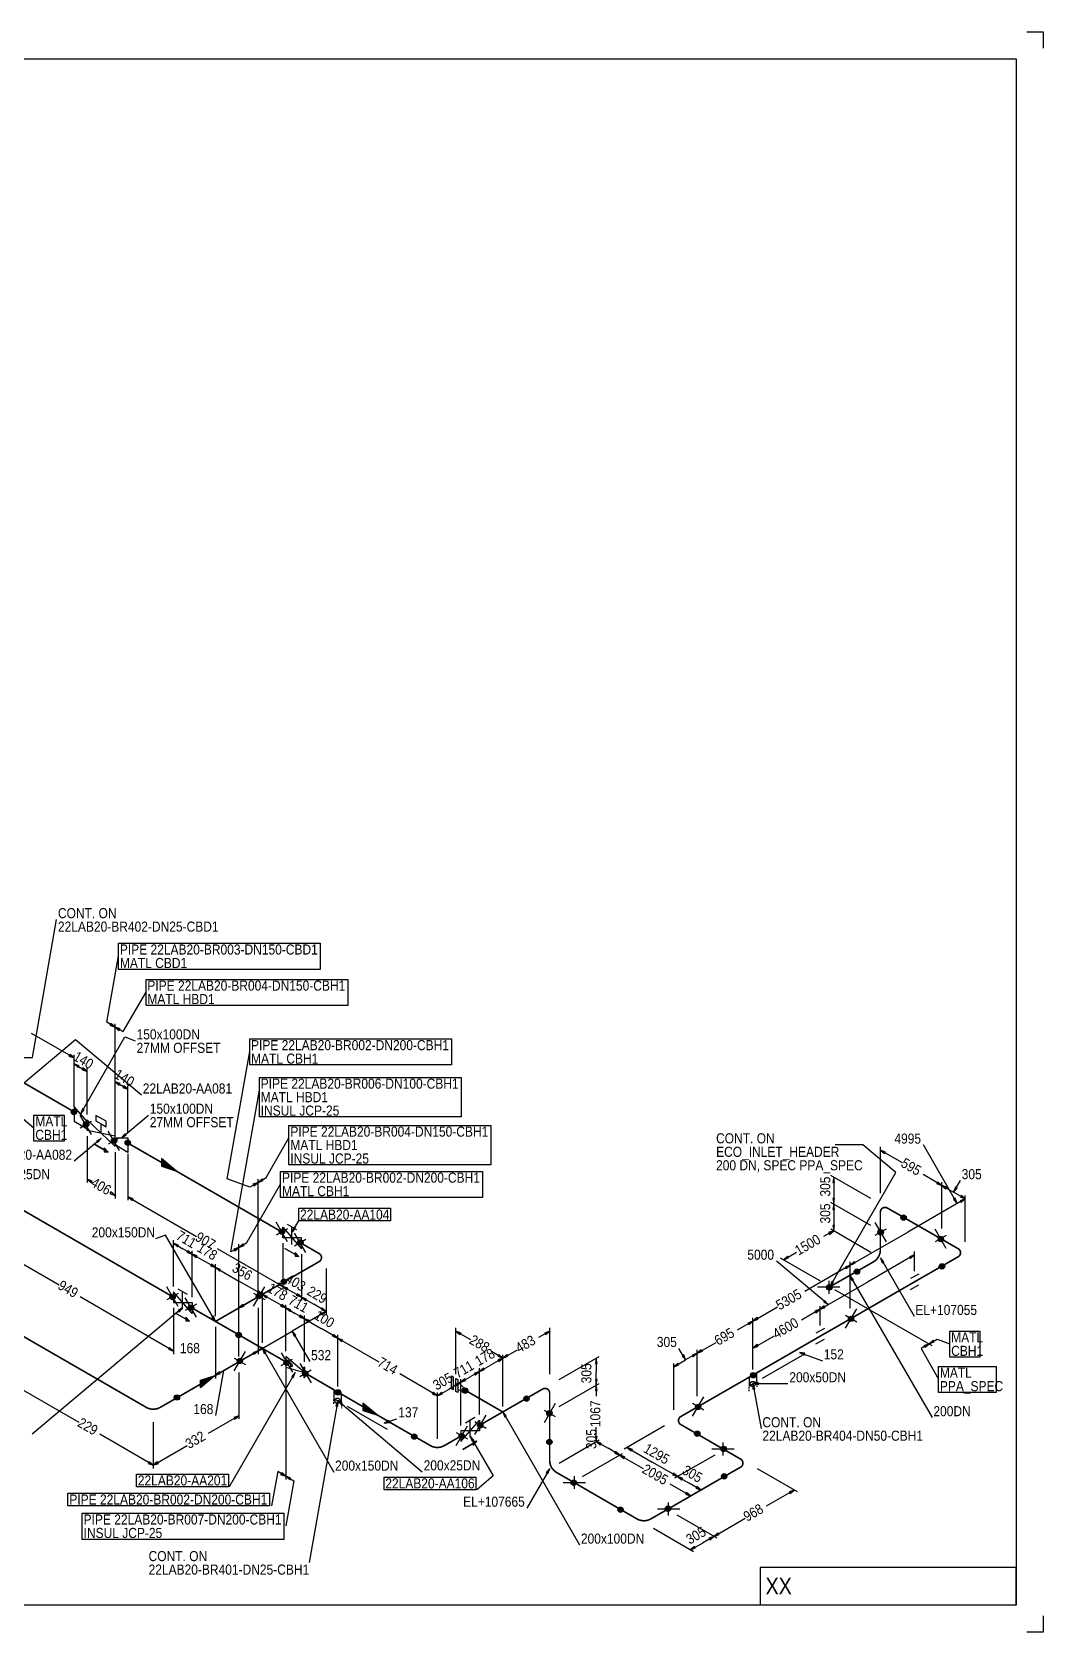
# Model space of a CAD drawing. Extents: x 0 to 841, y 0 to 594.
# Drawn here: x 466 to 841, y 0 to 594 of the extents above; entities that cross this region are included whole.
import ezdxf

# ---------------------------------------------------------------- set-up
doc = ezdxf.new("R2010")
doc.units = 0
doc.linetypes.add('GT100', pattern=[1, 0.666667, -0.333333])
for name, color, linetype in [('TEE_100', 7, 'Continuous'), ('TEE_150', 7, 'Continuous'), ('TEE_200', 7, 'Continuous')]:
    doc.layers.add(name, color=color, linetype=linetype)
doc.styles.add('ARIAL', font='arial.ttf')

msp = doc.modelspace()

# ---------------------------------------------------------------- linework, layer by layer
at = {"color": 2}
for centre, radius in [((481.11, 193.04), 0.85), ((481.11, 193.04), 0.7), ((481.11, 193.04), 0.55), ((481.11, 193.04), 0.4), ((481.11, 193.04), 0.25), ((485.66, 188.44), 0.85), ((485.66, 188.44), 0.7), ((485.66, 188.44), 0.55), ((485.66, 188.44), 0.4), ((485.66, 188.44), 0.25), ((496.06, 182.44), 0.85), ((496.06, 182.44), 0.7), ((496.06, 182.44), 0.55), ((496.06, 182.44), 0.4), ((496.06, 182.44), 0.25), ((501.11, 181.66), 0.85), ((501.11, 181.66), 0.7), ((501.11, 181.66), 0.55), ((501.11, 181.66), 0.4), ((501.11, 181.66), 0.25), ((789.21, 153.84), 0.85), ((789.21, 153.84), 0.7), ((558.36, 148.64), 0.85), ((558.36, 148.64), 0.7), ((558.36, 148.64), 0.55), ((558.36, 148.64), 0.4), ((558.36, 148.64), 0.25), ((780.71, 148.43), 0.85), ((780.71, 148.43), 0.7), ((780.71, 148.43), 0.55), ((780.71, 148.43), 0.4), ((780.71, 148.43), 0.25), ((789.21, 153.84), 0.55), ((789.21, 153.84), 0.4), ((789.21, 153.84), 0.25), ((565.26, 144.64), 0.85), ((565.26, 144.64), 0.7), ((565.26, 144.64), 0.55), ((565.26, 144.64), 0.4), ((565.26, 144.64), 0.25), ((803.06, 145.86), 0.85), ((803.06, 145.86), 0.7), ((803.06, 145.86), 0.55), ((803.06, 145.86), 0.4), ((803.06, 145.86), 0.25), ((559.09, 130.06), 0.85), ((559.09, 130.06), 0.7), ((771.9, 133.8), 0.85), ((771.9, 133.8), 0.7), ((771.9, 133.8), 0.55), ((771.9, 133.8), 0.4), ((771.9, 133.8), 0.25), ((803.49, 135.74), 0.85), ((803.49, 135.74), 0.7), ((803.49, 135.74), 0.55), ((803.49, 135.74), 0.4), ((803.49, 135.74), 0.25), ((517.76, 124.36), 0.85), ((517.76, 124.36), 0.7), ((517.76, 124.36), 0.55), ((517.76, 124.36), 0.4), ((549.84, 124.74), 0.85), ((549.84, 124.74), 0.7), ((549.84, 124.74), 0.55), ((549.84, 124.74), 0.4), ((549.84, 124.74), 0.25), ((559.09, 130.06), 0.55), ((559.09, 130.06), 0.4), ((559.09, 130.06), 0.25), ((761.66, 127.91), 0.85), ((761.66, 127.91), 0.7), ((761.66, 127.91), 0.55), ((761.66, 127.91), 0.4), ((761.66, 127.91), 0.25), ((517.76, 124.36), 0.25), ((524.66, 120.36), 0.85), ((524.66, 120.36), 0.7), ((524.66, 120.36), 0.55), ((524.66, 120.36), 0.4), ((524.66, 120.36), 0.25), ((769.74, 116.26), 0.85), ((769.74, 116.26), 0.7), ((769.74, 116.26), 0.55), ((769.74, 116.26), 0.4), ((769.74, 116.26), 0.25), ((542.31, 110.24), 0.85), ((542.31, 110.24), 0.7), ((542.31, 110.24), 0.55), ((542.31, 110.24), 0.4), ((542.31, 110.24), 0.25), ((542.74, 100.64), 0.85), ((542.74, 100.64), 0.7), ((542.74, 100.64), 0.55), ((542.74, 100.64), 0.4), ((542.74, 100.64), 0.25), ((560.14, 99.96), 0.85), ((560.14, 99.96), 0.7), ((560.14, 99.96), 0.55), ((560.14, 99.96), 0.4), ((560.14, 99.96), 0.25), ((567.04, 95.96), 0.85), ((567.04, 95.96), 0.7), ((567.04, 95.96), 0.55), ((567.04, 95.96), 0.4), ((567.04, 95.96), 0.25), ((733.39, 95.34), 0.85), ((733.39, 95.34), 0.7), ((733.39, 95.34), 0.55), ((733.39, 95.34), 0.4), ((733.39, 95.34), 0.25), ((579.19, 88.94), 0.85), ((579.19, 88.94), 0.7), ((579.19, 88.94), 0.55), ((579.19, 88.94), 0.4), ((579.19, 88.94), 0.25), ((626.41, 89.64), 0.85), ((626.41, 89.64), 0.7), ((626.41, 89.64), 0.55), ((626.41, 89.64), 0.4), ((626.41, 89.64), 0.25), ((519.39, 87.06), 0.85), ((519.39, 87.06), 0.7), ((519.39, 87.06), 0.55), ((519.39, 87.06), 0.4), ((519.39, 87.06), 0.25), ((649.19, 86.64), 0.85), ((649.19, 86.64), 0.7), ((649.19, 86.64), 0.55), ((649.19, 86.64), 0.4), ((649.19, 86.64), 0.25), ((712.94, 83.56), 0.85), ((712.94, 83.56), 0.7), ((712.94, 83.56), 0.55), ((712.94, 83.56), 0.4), ((712.94, 83.56), 0.25), ((632.04, 76.76), 0.85), ((632.04, 76.76), 0.7), ((632.04, 76.76), 0.55), ((657.69, 81.23), 0.85), ((657.69, 81.23), 0.7), ((657.69, 81.23), 0.55), ((657.69, 81.23), 0.4), ((657.69, 81.23), 0.25), ((607.49, 72.54), 0.85), ((607.49, 72.54), 0.7), ((607.49, 72.54), 0.55), ((607.49, 72.54), 0.4), ((607.49, 72.54), 0.25), ((625.14, 72.76), 0.85), ((625.14, 72.76), 0.7), ((625.14, 72.76), 0.55), ((625.14, 72.76), 0.4), ((625.14, 72.76), 0.25), ((632.04, 76.76), 0.4), ((632.04, 76.76), 0.25), ((657.71, 70.54), 0.85), ((712.6, 73.6), 0.85), ((712.6, 73.6), 0.7), ((712.6, 73.6), 0.55), ((712.6, 73.6), 0.4), ((712.6, 73.6), 0.25), ((657.71, 70.54), 0.7), ((657.71, 70.54), 0.55), ((657.71, 70.54), 0.4), ((657.71, 70.54), 0.25), ((722.36, 67.99), 0.85), ((722.36, 67.99), 0.7), ((722.36, 67.99), 0.55), ((722.36, 67.99), 0.4), ((722.36, 67.99), 0.25), ((666.74, 55.41), 0.85), ((666.74, 55.41), 0.7), ((666.74, 55.41), 0.55), ((666.74, 55.41), 0.4), ((666.74, 55.41), 0.25), ((722.6, 57.8), 0.85), ((722.6, 57.8), 0.7), ((722.6, 57.8), 0.55), ((722.6, 57.8), 0.4), ((722.6, 57.8), 0.25), ((684.1, 45.4), 0.85), ((684.1, 45.4), 0.7), ((684.1, 45.4), 0.55), ((684.1, 45.4), 0.4), ((684.1, 45.4), 0.25), ((701.74, 45.79), 0.85), ((701.74, 45.79), 0.7), ((701.74, 45.79), 0.55), ((701.74, 45.79), 0.4), ((701.74, 45.79), 0.25)]:
    msp.add_circle(centre, radius, dxfattribs=at)
at = {"layer": 'ARROW', "color": 7}
for p, q in [((494.9, 225.9), (494.5, 225.3)), ((497.9, 223.3), (498.3, 223.9)), ((479.7, 214.4), (479.3, 213.8)), ((482.7, 209.6), (483.1, 210.2)), ((484.5, 209.4), (484.1, 208.8)), ((497.9, 203), (498.3, 203.6)), ((499.7, 202.8), (499.3, 202.2)), ((484.9, 193.8), (484.3, 194.2)), ((500.5, 184.5), (500.1, 185)), ((489.5, 182.2), (489.9, 181.7)), ((782.1, 177.6), (782.5, 178.2)), ((487.5, 166.8), (487.9, 167.4)), ((551.4, 167.6), (551, 168.2)), ((763, 166.9), (763.6, 166.9)), ((801.9, 167.1), (801.5, 166.5)), ((494.9, 163.4), (494.5, 162.8)), ((502.7, 160.2), (503.1, 160.8)), ((547.6, 166.2), (548, 165.6)), ((763.6, 160.9), (763, 160.9)), ((804.9, 164.5), (805.3, 165.1)), ((808.4, 161), (807.8, 160.6)), ((809.1, 164.8), (808.5, 165.2)), ((810.6, 162.1), (810.2, 161.5)), ((763, 156.9), (763.6, 156.9)), ((810.2, 160.1), (810.6, 159.5)), ((563.4, 149.8), (562.8, 150.2)), ((763.6, 150.9), (763, 150.9)), ((519.6, 143), (520, 143.6)), ((544.3, 143.5), (543.9, 144.1)), ((761.4, 148.3), (761.7, 147.6)), ((523.5, 141.6), (523.1, 141)), ((526.5, 139), (526.9, 139.6)), ((540.5, 142.1), (540.9, 141.5)), ((746.5, 138.9), (746.1, 139.5)), ((771.3, 136.9), (770.9, 137.5)), ((781.3, 137), (781.9, 137.4)), ((791.4, 139.3), (791.8, 138.7)), ((532.2, 136.6), (531.8, 136)), ((535.2, 134), (535.6, 134.6)), ((767.5, 135.5), (767.9, 134.9)), ((770, 130.5), (770.6, 130.9)), ((549.6, 126.6), (549.2, 126)), ((557.2, 129.6), (556.8, 129)), ((560.2, 127), (560.6, 127.6)), ((564.1, 125.6), (563.7, 125)), ((763.2, 129.7), (762.6, 130.1)), ((519.8, 119.3), (520.2, 118.8)), ((544.3, 121), (543.9, 121.6)), ((549.2, 124.6), (549.6, 124)), ((552.6, 124), (553, 124.6)), ((558.3, 121.6), (557.9, 121)), ((561.3, 119), (561.7, 119.6)), ((567.1, 123), (567.5, 123.6)), ((573.3, 120.3), (572.9, 119.7)), ((756.3, 119.1), (756.7, 118.5)), ((759.9, 123.1), (759.5, 122.6)), ((760.1, 120.5), (759.7, 121.1)), ((533, 117.2), (532.4, 116.8)), ((565.2, 117.6), (564.8, 117)), ((568.2, 115), (568.6, 115.6)), ((572.9, 118.3), (573.3, 117.7)), ((731.4, 114.7), (731.8, 114.1)), ((735.2, 116.1), (734.8, 116.7)), ((562.9, 109.8), (563.5, 110.2)), ((577.6, 110.4), (577.2, 109.8)), ((580.6, 107.8), (581, 108.4)), ((624.5, 110.4), (624.9, 111)), ((655.9, 111), (656.3, 110.4)), ((800.6, 107.7), (800.2, 108.3)), ((516.6, 105.6), (516.2, 105)), ((547.6, 103.7), (548, 103.1)), ((551.4, 105.1), (551, 105.7)), ((551.8, 103.4), (552.4, 103.8)), ((638.9, 103), (638.5, 102.4)), ((638.5, 101), (638.9, 100.4)), ((642.3, 102.4), (641.9, 103)), ((707.6, 102.9), (707, 102.5)), ((710.7, 102.8), (711.1, 102.2)), ((714.5, 104.2), (714.1, 104.8)), ((735.2, 106.1), (734.8, 106.7)), ((752.3, 102.8), (752.6, 103.5)), ((796.8, 106.3), (797.2, 105.7)), ((535.6, 96), (535.2, 96.6)), ((561.5, 100.1), (561.5, 98.5)), ((629.8, 96), (630.2, 95.4)), ((633.6, 97.4), (633.2, 98)), ((674.8, 99.7), (675.4, 99.7)), ((705.8, 99.2), (705.4, 99.8)), ((562, 94.8), (562.6, 94.4)), ((622.9, 92), (623.3, 91.4)), ((626.7, 93.4), (626.3, 94)), ((675.4, 93.7), (674.8, 93.7)), ((674.8, 89.7), (675.4, 89.7)), ((733.3, 90.2), (734, 90.3)), ((735.3, 91.9), (735.3, 92.5)), ((578.4, 84), (579.1, 83.9)), ((580.4, 84.4), (580.8, 84.9)), ((614.6, 89), (614.2, 88.4)), ((618, 88.4), (617.6, 89)), ((540.5, 79.6), (540.9, 79)), ((598.4, 77.8), (598.1, 78.5)), ((641.1, 79.8), (641.7, 80.2)), ((629, 70.8), (629.6, 71.2)), ((676.6, 69.4), (677, 70)), ((682.3, 67), (681.9, 66.4)), ((688.1, 67.2), (688.5, 67.8)), ((509.1, 63.2), (508.7, 62.6)), ((512.5, 62.6), (512.1, 63.2)), ((685.3, 64.4), (685.7, 65)), ((558.3, 59.1), (557.9, 58.5)), ((561.3, 56.5), (561.7, 57.1)), ((656.5, 59.2), (657.1, 58.8)), ((703.8, 59), (703.4, 58.4)), ((706.8, 56.4), (707.2, 57)), ((712.5, 54), (712.1, 53.4)), ((708.6, 51.8), (708.2, 51.2)), ((746.7, 52), (747.1, 51.4)), ((720.7, 36.2), (720.3, 36.8)), ((712, 31.2), (711.6, 31.8)), ((716.9, 34.8), (717.3, 34.2))]:
    msp.add_line(p, q, dxfattribs=at)
at = {"layer": 'ELBO', "color": 3, "const_width": 0.6, "flags": 128}
for points in [[(783.2, 157.4, 0.577127), (780.6, 155.9)], [(809.5, 139.3, 0.57736), (809.5, 142.3)], [(572.2, 137.5, 0.57736), (572.2, 140.5)], [(780.6, 141.9, -0.268116), (778, 137.4)], [(655.2, 90.2, -0.577127), (657.8, 88.7)], [(508, 83.4, 0.267941), (513.2, 83.4)], [(706.5, 77, -0.57736), (706.5, 80)], [(613.5, 69.2, 0.267941), (618.7, 69.2)], [(657.8, 63.7, 0.268126), (660.4, 59.2)], [(728.7, 61.2, 0.57736), (728.7, 64.2)], [(690.2, 42, 0.267941), (695.4, 42)]]:
    msp.add_lwpolyline(points, format="xyb", dxfattribs=at)
at = {"layer": 'FLAN', "color": 2, "flags": 128}
for points in [[(622, 92.3), (622, 89.9), (621.3, 90.3), (621.3, 95.1), (622, 94.7), (622, 92.3)], [(623.7, 91.3), (623.7, 88.9), (623, 89.3), (623, 94.1), (623.7, 93.7), (623.7, 91.3)]]:
    msp.add_lwpolyline(points, dxfattribs=at)
at = {"layer": 'FLOW', "color": 2, "flags": 128}
for points in [[(488.5, 181.2), (493.8, 178.2), (492.4, 179.7), (492.4, 178.3), (493.8, 178.2), (488.5, 181.2)], [(559.4, 142.4), (564.7, 139.4), (563.3, 140.9), (563.3, 139.5), (564.7, 139.4), (559.4, 142.4)], [(518.8, 118.4), (524.1, 115.4), (522.7, 116.9), (522.7, 115.5), (524.1, 115.4), (518.8, 118.4)], [(625.5, 67.8), (630.8, 70.8), (629.4, 70.7), (629.4, 69.3), (630.8, 70.8), (625.5, 67.8)]]:
    msp.add_lwpolyline(points, dxfattribs=at)
at = {"layer": 'GT_1', "flags": 128}
for points in [[(835, 594), (841, 594), (841, 588)], [(440.7, 213.3), (465.7, 213.3), (474.7, 264.5)], [(494.5, 225.3), (496.4, 224.6), (494.9, 225.9)], [(428.8, 175.6), (481.7, 220), (506.2, 199.4)], [(483.6, 192.3), (500.1, 220.9), (503.9, 219.5)], [(479.3, 213.8), (481.2, 213.1), (479.7, 214.4)], [(484.3, 194.2), (483.6, 192.3), (484.9, 193.8)], [(500.1, 185), (498.8, 183.5), (500.5, 184.5)], [(489.9, 181.7), (491.2, 183.2), (489.5, 182.2)], [(782.5, 178.2), (780.6, 178.9), (782.1, 177.6)], [(487.9, 167.4), (486, 168.1), (487.5, 166.8)], [(551, 168.2), (549.5, 166.9), (551.4, 167.6)], [(763.6, 166.9), (763.3, 168.9), (763, 166.9)], [(494.5, 162.8), (496.4, 162.1), (494.9, 163.4)], [(503.1, 160.8), (501.2, 161.5), (502.7, 160.2)], [(763, 160.9), (763.3, 158.9), (763.6, 160.9)], [(807.8, 160.6), (809.1, 159.1), (808.4, 161)], [(763.6, 156.9), (763.3, 158.9), (763, 156.9)], [(562.8, 150.2), (562.1, 148.3), (563.4, 149.8)], [(761.7, 147.6), (763.3, 148.9), (761.4, 148.3)], [(763, 150.9), (763.3, 148.9), (763.6, 150.9)], [(533.7, 115.3), (515.2, 147.3), (511.4, 146)], [(543.9, 144.1), (542.4, 142.8), (544.3, 143.5)], [(746.1, 139.5), (744.6, 138.2), (746.5, 138.9)], [(770.9, 137.5), (769.4, 136.2), (771.3, 136.9)], [(781.9, 137.4), (780.6, 138.9), (781.3, 137)], [(791.8, 138.7), (793.3, 140), (791.4, 139.3)], [(767.9, 134.9), (769.4, 136.2), (767.5, 135.5)], [(770.6, 130.9), (769.3, 132.4), (770, 130.5)], [(762.6, 130.1), (761.9, 128.2), (763.2, 129.7)], [(520.2, 118.8), (521.5, 120.3), (519.8, 119.3)], [(756.7, 118.5), (758.2, 119.8), (756.3, 119.1)], [(759.7, 121.1), (758.2, 119.8), (760.1, 120.5)], [(759.5, 122.6), (761.2, 121.6), (759.9, 123.1)], [(532.4, 116.8), (533.7, 115.3), (533, 117.2)], [(731.8, 114.1), (733.3, 115.4), (731.4, 114.7)], [(734.8, 116.7), (733.3, 115.4), (735.2, 116.1)], [(563.5, 110.2), (562.2, 111.7), (562.9, 109.8)], [(624.9, 111), (623, 111.7), (624.5, 110.4)], [(656.3, 110.4), (657.8, 111.7), (655.9, 111)], [(797.2, 105.7), (798.7, 107), (796.8, 106.3)], [(516.2, 105), (518.1, 104.3), (516.6, 105.6)], [(552.4, 103.8), (551.1, 105.3), (551.8, 103.4)], [(734.8, 106.7), (733.3, 105.4), (735.2, 106.1)], [(752.6, 103.5), (750.6, 103.8), (752.3, 102.8)], [(561.5, 98.5), (562.4, 98.8), (561.5, 100.1)], [(562.6, 94.4), (563.3, 96.3), (562, 94.8)], [(735.3, 92.5), (733.3, 92.2), (735.3, 91.9)], [(734, 90.3), (733.3, 92.2), (733.3, 90.2)], [(579.1, 83.9), (579.1, 85.9), (578.4, 84)], [(580.8, 84.9), (579.1, 85.9), (580.4, 84.4)], [(540.9, 79), (542.4, 80.3), (540.5, 79.6)], [(598.1, 78.5), (596.4, 77.5), (598.4, 77.8)], [(641.7, 80.2), (640.4, 81.7), (641.1, 79.8)], [(629.6, 71.2), (628.3, 72.7), (629, 70.8)], [(628.3, 72.7), (636.8, 58), (630.7, 52.8)], [(508.7, 62.6), (510.6, 61.9), (509.1, 63.2)], [(512.1, 63.2), (510.6, 61.9), (512.5, 62.6)], [(657.1, 58.8), (657.8, 60.7), (656.5, 59.2)], [(561.7, 57.1), (559.8, 57.8), (561.3, 56.5)], [(708.2, 51.2), (710.1, 50.5), (708.6, 51.8)], [(747.1, 51.4), (748.6, 52.7), (746.7, 52)], [(841, 6), (841, 0), (835, 0)]]:
    msp.add_lwpolyline(points, dxfattribs=at)
at = {"layer": 'GT_1', "color": 2, "flags": 128}
for points in [[(498.3, 223.9), (496.4, 224.6), (497.9, 223.3)], [(546.5, 165.2), (538, 168.3), (546.4, 215.5)], [(483.1, 210.2), (481.2, 210.9), (482.7, 209.6)], [(484.1, 208.8), (486, 208.1), (484.5, 209.4)], [(498.3, 203.6), (496.4, 204.3), (497.9, 203)], [(499.3, 202.2), (501.2, 201.5), (499.7, 202.8)], [(548, 165.6), (549.5, 166.9), (547.6, 166.2)], [(801.5, 166.5), (803.4, 165.8), (801.9, 167.1)], [(805.3, 165.1), (803.4, 165.8), (804.9, 164.5)], [(808.5, 165.2), (807.8, 163.3), (809.1, 164.8)], [(810.2, 161.5), (812.1, 160.8), (810.6, 162.1)], [(810.6, 159.5), (812.1, 160.8), (810.2, 160.1)], [(520, 143.6), (518.1, 144.3), (519.6, 143)], [(540.9, 141.5), (542.4, 142.8), (540.5, 142.1)], [(523.1, 141), (525, 140.3), (523.5, 141.6)], [(526.9, 139.6), (525, 140.3), (526.5, 139)], [(531.8, 136), (533.7, 135.3), (532.2, 136.6)], [(535.6, 134.6), (533.7, 135.3), (535.2, 134)], [(549.2, 126), (551.1, 125.3), (549.6, 126.6)], [(549.6, 124), (551.1, 125.3), (549.2, 124.6)], [(553, 124.6), (551.1, 125.3), (552.6, 124)], [(556.8, 129), (558.7, 128.3), (557.2, 129.6)], [(560.6, 127.6), (558.7, 128.3), (560.2, 127)], [(563.7, 125), (565.6, 124.3), (564.1, 125.6)], [(543.9, 121.6), (542.4, 120.3), (544.3, 121)], [(557.9, 121), (559.8, 120.3), (558.3, 121.6)], [(561.7, 119.6), (559.8, 120.3), (561.3, 119)], [(567.5, 123.6), (565.6, 124.3), (567.1, 123)], [(572.9, 119.7), (574.8, 119), (573.3, 120.3)], [(573.3, 117.7), (574.8, 119), (572.9, 118.3)], [(564.8, 117), (566.7, 116.3), (565.2, 117.6)], [(568.6, 115.6), (566.7, 116.3), (568.2, 115)], [(577.2, 109.8), (579.1, 109.1), (577.6, 110.4)], [(581, 108.4), (579.1, 109.1), (580.6, 107.8)], [(800.2, 108.3), (798.7, 107), (800.6, 107.7)], [(548, 103.1), (549.5, 104.4), (547.6, 103.7)], [(551, 105.7), (549.5, 104.4), (551.4, 105.1)], [(638.5, 102.4), (640.4, 101.7), (638.9, 103)], [(638.9, 100.4), (640.4, 101.7), (638.5, 101)], [(641.9, 103), (640.4, 101.7), (642.3, 102.4)], [(675.4, 99.7), (675.1, 101.7), (674.8, 99.7)], [(707, 102.5), (708.3, 101), (707.6, 102.9)], [(711.1, 102.2), (712.6, 103.5), (710.7, 102.8)], [(714.1, 104.8), (712.6, 103.5), (714.5, 104.2)], [(535.2, 96.6), (533.7, 95.3), (535.6, 96)], [(630.2, 95.4), (631.7, 96.7), (629.8, 96)], [(633.2, 98), (631.7, 96.7), (633.6, 97.4)], [(705.4, 99.8), (703.9, 98.5), (705.8, 99.2)], [(623.3, 91.4), (624.8, 92.7), (622.9, 92)], [(626.3, 94), (624.8, 92.7), (626.7, 93.4)], [(674.8, 93.7), (675.1, 91.7), (675.4, 93.7)], [(675.4, 89.7), (675.1, 91.7), (674.8, 89.7)], [(614.2, 88.4), (616.1, 87.7), (614.6, 89)], [(617.6, 89), (616.1, 87.7), (618, 88.4)], [(674.8, 72.7), (675.1, 70.7), (675.4, 72.7)], [(677, 70), (675.1, 70.7), (676.6, 69.4)], [(681.9, 66.4), (683.8, 65.7), (682.3, 67)], [(685.7, 65), (683.8, 65.7), (685.3, 64.4)], [(688.5, 67.8), (686.6, 68.5), (688.1, 67.2)], [(557.9, 58.5), (559.8, 57.8), (558.3, 59.1)], [(703.4, 58.4), (705.3, 57.7), (703.8, 59)], [(707.2, 57), (705.3, 57.7), (706.8, 56.4)], [(712.1, 53.4), (714, 52.7), (712.5, 54)], [(720.3, 36.8), (718.8, 35.5), (720.7, 36.2)], [(711.6, 31.8), (710.1, 30.5), (712, 31.2)], [(717.3, 34.2), (718.8, 35.5), (716.9, 34.8)]]:
    msp.add_lwpolyline(points, dxfattribs=at)
at = {"layer": 'MOV', "color": 2, "flags": 128}
msp.add_lwpolyline([(491.2, 185.1), (491.2, 188.7), (493.1, 187.6), (493.1, 189.6), (489.3, 191.8), (489.3, 189.8), (491.2, 188.7)], dxfattribs=at)
at = {"layer": 'OLET', "color": 2, "flags": 128}
for points in [[(733.3, 95.4), (731.9, 94.6), (731.9, 91.4), (734.7, 93), (734.7, 96.2), (733.3, 95.4)], [(579.1, 89.1), (577.7, 89.9), (577.7, 86.7), (580.5, 85.1), (580.5, 88.3), (579.1, 89.1)]]:
    msp.add_lwpolyline(points, dxfattribs=at)
at = {"layer": 'PL10', "color": 7, "flags": 128}
msp.add_lwpolyline([(559.8, 100.3), (559.8, 98.3), (566.7, 96.3), (566.7, 94.3), (566.6, 94.4), (566.6, 98.4), (566.7, 98.3), (566.7, 96.3), (559.8, 102.3), (559.8, 100.3)], dxfattribs=at)
at = {"layer": 'PL2', "color": 7, "flags": 128}
for points in [[(493.4, 226.4), (497.7, 251)], [(499.4, 222.9), (507.9, 237.6)], [(496.4, 184.1), (496.4, 225.8)], [(496.4, 184.1), (496.4, 225.8)], [(481.2, 213.1), (465.4, 222.2)], [(481.2, 197.1), (481.2, 214.3)], [(438, 211), (466.3, 187.2)], [(481.2, 194.9), (481.2, 212.1)], [(486, 192.1), (486, 209.3)], [(496.4, 188.3), (496.4, 205.5)], [(501.2, 185.5), (501.2, 202.7)], [(539.4, 141.1), (550, 201.2)], [(487.7, 184.7), (483.5, 191.9)], [(498.8, 183.5), (508.8, 191.9)], [(487.7, 189.5), (483.5, 187.1)], [(498.1, 178.7), (493.9, 185.9)], [(491.2, 183.2), (481.2, 174.8)], [(486, 184.1), (486, 166.9)], [(498.1, 183.5), (493.9, 181.1)], [(552.5, 168.7), (561, 183.4)], [(780.6, 162.9), (780.6, 180.1)], [(780.6, 178.9), (788.7, 174.3)], [(809.1, 159.1), (796.6, 180.8)], [(496.4, 178.1), (496.4, 160.9)], [(501.2, 177.5), (501.2, 160.3)], [(486, 168.1), (487.9, 167)], [(549.5, 126.4), (549.5, 168.1)], [(549.5, 126.4), (549.5, 168.1)], [(777.1, 160.9), (762.2, 169.5)], [(763.3, 168.9), (763.3, 160)], [(803.4, 165.8), (796.5, 169.8)], [(803.4, 149.8), (803.4, 167)], [(803.4, 149.8), (803.4, 167)], [(496.4, 162.1), (495.7, 162.5)], [(501.2, 161.5), (526.6, 146.8)], [(545.4, 144.6), (557.9, 166.3)], [(812.1, 160.8), (790.8, 148.5)], [(812.1, 144.8), (812.1, 162)], [(812.1, 144.8), (812.1, 162)], [(777.1, 150.9), (762.2, 159.5)], [(777.1, 150.9), (762.2, 159.5)], [(763.3, 158.9), (763.3, 160)], [(763.3, 158.9), (763.3, 150)], [(439.8, 149.6), (475.6, 128.9)], [(560.4, 144.9), (556.2, 152.1)], [(560.4, 149.7), (556.2, 147.3)], [(563.9, 149.3), (560.4, 151.3)], [(562.1, 148.3), (564.6, 152.6)], [(562.1, 143.9), (562.1, 150.3)], [(763.3, 148.9), (759.5, 146.8)], [(777.1, 140.9), (762.2, 149.5)], [(777.1, 140.9), (762.2, 149.5)], [(763.3, 148.9), (763.3, 150)], [(769.4, 136.2), (790.8, 148.5)], [(778.5, 152), (782.7, 144.8)], [(782.7, 149.6), (778.5, 147.2)], [(805.1, 142.4), (800.9, 149.6)], [(518.1, 128.3), (518.1, 145.5)], [(542.4, 102.3), (542.4, 144)], [(542.4, 102.3), (542.4, 144)], [(558.7, 144.3), (558.7, 127.1)], [(558.7, 144.3), (558.7, 127.1)], [(567.3, 140.9), (563.1, 148.1)], [(567.3, 145.7), (563.1, 143.3)], [(805.1, 147.2), (800.9, 144.8)], [(525, 124.3), (525, 141.5)], [(525, 124.3), (525, 141.5)], [(558.7, 128.3), (534.4, 142.3)], [(565.6, 140.3), (565.6, 123.1)], [(565.6, 140.3), (565.6, 123.1)], [(761.2, 121.6), (742, 137.7)], [(758.4, 130.2), (743.5, 138.8)], [(744.6, 138.2), (749.5, 141)], [(769.4, 120.2), (769.4, 137.4)], [(769.4, 120.2), (769.4, 137.4)], [(793.3, 140), (775.8, 129.9)], [(780.6, 138.9), (793.1, 117.2)], [(793.3, 134), (793.3, 141.2)], [(533.7, 117.3), (533.7, 136.5)], [(533.7, 117.3), (533.7, 136.5)], [(574.8, 135), (574.8, 117.8)], [(574.8, 135), (574.8, 117.8)], [(769.4, 136.2), (752.5, 126.4)], [(769.3, 132.4), (799.8, 79.6)], [(794.9, 132.9), (791.8, 131.2)], [(519.8, 120.9), (515.6, 128.1)], [(519.8, 125.7), (515.6, 123.3)], [(523.3, 125.3), (519.8, 127.3)], [(521.5, 119.9), (521.5, 126.3)], [(547.8, 121), (552, 128.2)], [(547.8, 125.8), (552, 123.4)], [(551.1, 107.3), (551.1, 126.5)], [(551.1, 107.3), (551.1, 126.5)], [(551.1, 107.3), (551.1, 126.5)], [(765.6, 128), (757.3, 128)], [(758.2, 119.8), (775.8, 129.9)], [(761.5, 130.4), (761.5, 125.6)], [(763.6, 127.2), (799.7, 106.4)], [(763.6, 127.2), (799.7, 106.4)], [(791.8, 127.2), (794.9, 128.9)], [(521.5, 120.3), (465.6, 73.4)], [(518.1, 104.3), (483.4, 124.4)], [(518.1, 120.3), (518.1, 103.1)], [(526.7, 116.9), (522.5, 124.1)], [(526.7, 121.7), (522.5, 119.3)], [(542.4, 104.3), (542.4, 121.5)], [(549.5, 120.4), (549.5, 103.2)], [(549.5, 120.4), (549.5, 103.2)], [(559.8, 104.3), (559.8, 121.5)], [(559.8, 104.3), (559.8, 121.5)], [(574.8, 119), (562.2, 111.7)], [(733.3, 115.4), (742.4, 120.7)], [(758.2, 119.8), (751.3, 115.8)], [(767.7, 112.8), (771.9, 120)], [(533.7, 113.3), (533.7, 94.1)], [(566.7, 100.3), (566.7, 117.5)], [(566.7, 100.3), (566.7, 117.5)], [(623, 95.7), (623, 112.9)], [(657.8, 95.7), (657.8, 112.9)], [(733.3, 115.4), (727.4, 112)], [(733.3, 99.4), (733.3, 116.6)], [(733.3, 97.4), (733.3, 116.6)], [(767.7, 117.6), (771.9, 115.2)], [(549.5, 104.4), (562.2, 111.7)], [(562.2, 111.7), (568.7, 100.4)], [(579.1, 93.1), (579.1, 110.3)], [(579.1, 91.1), (579.1, 110.3)], [(579.1, 109.1), (594.3, 100.3)], [(623, 111.7), (628.4, 108.6)], [(657.8, 111.7), (653.6, 109.3)], [(712.6, 103.5), (719.6, 107.5)], [(733.3, 105.4), (741.3, 110)], [(759.8, 112.7), (756.7, 111)], [(756.7, 107), (759.8, 108.7)], [(801.7, 108.7), (806.4, 107)], [(540.7, 96.9), (544.9, 104.1)], [(540.7, 101.7), (544.9, 99.3)], [(551.1, 105.3), (577.6, 59.4)], [(558.1, 103.7), (562.3, 96.5)], [(558.1, 98.9), (562.3, 101.3)], [(640.4, 101.7), (636.2, 104.1)], [(640.4, 101.7), (645.8, 104.8)], [(640.4, 83.7), (640.4, 102.9)], [(640.4, 83.7), (640.4, 102.9)], [(640.4, 83.7), (640.4, 102.9)], [(661.3, 93.7), (676.2, 102.3)], [(712.6, 87.5), (712.6, 104.7)], [(712.6, 87.5), (712.6, 104.7)], [(733.3, 97.4), (733.3, 106.6)], [(736.8, 97.4), (751.7, 106)], [(736.8, 94.2), (751.7, 102.8)], [(750.6, 103.8), (759.1, 100.7)], [(795.7, 105.2), (802.2, 93.9)], [(536.7, 97.1), (533.7, 80.4)], [(563.3, 96.3), (538.8, 53.9)], [(542.4, 96.3), (542.4, 79.1)], [(559.8, 98.3), (559.8, 56.6)], [(559.8, 98.3), (559.8, 56.6)], [(565, 99.7), (569.2, 92.5)], [(565, 94.9), (569.2, 97.3)], [(616.1, 87.7), (602.1, 95.8)], [(631.7, 80.7), (631.7, 97.9)], [(631.7, 80.7), (631.7, 97.9)], [(703.9, 82.5), (703.9, 99.7)], [(461.9, 90), (482.9, 77.9)], [(624.8, 76.7), (624.8, 93.9)], [(624.8, 76.7), (624.8, 93.9)], [(661.3, 83.7), (676.2, 92.3)], [(661.3, 83.7), (676.2, 92.3)], [(675.1, 91.7), (675.1, 87.6)], [(733.3, 92.2), (746.3, 92.2)], [(733.3, 92.2), (736.3, 75.5)], [(579.1, 85.9), (568.5, 25.8)], [(579.1, 85.9), (610.5, 59.5)], [(582.6, 87.1), (597.5, 78.5)], [(582.6, 83.9), (597.5, 75.3)], [(616.1, 71.7), (616.1, 88.9)], [(616.1, 71.7), (616.1, 88.9)], [(659.9, 84.8), (655.7, 77.6)], [(710.9, 80.1), (715.1, 87.3)], [(710.9, 84.9), (715.1, 82.5)], [(510.6, 77.9), (510.6, 60.7)], [(510.6, 77.9), (510.6, 60.7)], [(542.4, 80.3), (531, 73.7)], [(596.4, 77.5), (601.1, 79.2)], [(626.5, 77.7), (630, 79.7)], [(628.3, 72.3), (628.3, 78.7)], [(630, 73.3), (634.2, 80.5)], [(630, 78.1), (634.2, 75.7)], [(640.4, 81.7), (668.9, 32.3)], [(655.7, 82.4), (659.9, 80)], [(510.6, 61.9), (490.7, 73.4)], [(623.1, 69.3), (627.3, 76.5)], [(623.1, 74.1), (627.3, 71.7)], [(661.3, 62.7), (676.2, 71.3)], [(661.3, 62.7), (676.2, 71.3)], [(700.4, 76.5), (685.5, 67.9)], [(510.6, 61.9), (523.2, 69.2)], [(670, 57.7), (684.9, 66.3)], [(670, 57.7), (684.9, 66.3)], [(683.8, 65.7), (692.5, 60.7)], [(719.1, 65.7), (704.2, 57.1)], [(719.1, 65.7), (704.2, 57.1)], [(726.3, 67.9), (718, 67.9)], [(722.2, 65.5), (722.2, 70.3)], [(556.8, 59.6), (554.5, 46.8)], [(657.8, 60.7), (649.3, 46)], [(727.8, 60.7), (712.9, 52.1)], [(734.8, 60.7), (749.7, 52.1)], [(562.8, 56.1), (559.8, 39.4)], [(662.8, 55.5), (671.1, 55.5)], [(666.9, 57.9), (666.9, 53.1)], [(710.1, 50.5), (702.5, 54.9)], [(696.3, 42.5), (711.2, 51.1)], [(701.9, 43.3), (701.9, 48.1)], [(748.6, 52.7), (738.2, 46.7)], [(697.8, 45.7), (706.1, 45.7)], [(705, 43.5), (719.9, 34.9)], [(705, 43.5), (719.9, 34.9)], [(718.8, 35.5), (730.4, 42.2)], [(696.3, 38.5), (711.2, 29.9)]]:
    msp.add_lwpolyline(points, dxfattribs=at)
at = {"layer": 'PL2', "color": 3, "flags": 128}
for points in [[(496.4, 224.6), (493.4, 226.4)], [(496.4, 224.6), (499.4, 222.9)], [(481.2, 210.9), (483.6, 209.5)], [(486, 208.1), (483.6, 209.5)], [(496.4, 204.3), (498.8, 202.9)], [(501.2, 201.5), (498.8, 202.9)], [(549.5, 166.9), (546.5, 165.2)], [(549.5, 166.9), (552.5, 168.7)], [(807.8, 163.3), (810.3, 167.6)], [(803.4, 165.8), (807.8, 163.3)], [(812.1, 160.8), (807.8, 163.3)], [(518.1, 144.3), (521.6, 142.3)], [(542.4, 142.8), (539.4, 141.1)], [(542.4, 142.8), (545.4, 144.6)], [(525, 140.3), (521.6, 142.3)], [(525, 140.3), (529.4, 137.8)], [(533.7, 135.3), (529.4, 137.8)], [(533.7, 135.3), (542.4, 130.3)], [(551.1, 125.3), (542.4, 130.3)], [(551.1, 125.3), (546.8, 122.8)], [(551.1, 125.3), (555.5, 122.8)], [(558.7, 128.3), (562.2, 126.3)], [(565.6, 124.3), (562.2, 126.3)], [(542.4, 120.3), (546.8, 122.8)], [(559.8, 120.3), (555.5, 122.8)], [(559.8, 120.3), (563.3, 118.3)], [(565.6, 124.3), (570.2, 121.7)], [(574.8, 119), (570.2, 121.7)], [(758.2, 113.8), (758.2, 121)], [(758.2, 113.8), (758.2, 121)], [(566.7, 116.3), (563.3, 118.3)], [(566.7, 116.3), (572.9, 112.7)], [(579.1, 109.1), (572.9, 112.7)], [(798.7, 107), (795.7, 105.2)], [(798.7, 107), (801.7, 108.7)], [(549.5, 104.4), (541.6, 99.9)], [(640.4, 101.7), (636.1, 99.2)], [(675.1, 101.7), (675.1, 96.7)], [(703.9, 98.5), (708.3, 101)], [(708.3, 101), (705.8, 105.3)], [(712.6, 103.5), (708.3, 101)], [(533.7, 95.3), (541.6, 99.9)], [(631.7, 96.7), (628.3, 94.7)], [(631.7, 96.7), (636.1, 99.2)], [(675.1, 91.7), (675.1, 96.7)], [(616.1, 87.7), (620.5, 90.2)], [(624.8, 92.7), (620.5, 90.2)], [(624.8, 92.7), (628.3, 94.7)], [(675.1, 70.7), (675.1, 76.1)], [(675.1, 70.7), (679.5, 68.2)], [(683.8, 65.7), (679.5, 68.2)], [(686.6, 68.5), (695.9, 63.1)], [(559.8, 57.8), (556.8, 59.6)], [(705.3, 57.7), (695.9, 63.1)], [(559.8, 57.8), (562.8, 56.1)], [(705.3, 57.7), (709.6, 55.2)], [(714, 52.7), (709.6, 55.2)], [(710.1, 30.5), (714.5, 33)], [(718.8, 35.5), (714.5, 33)]]:
    msp.add_lwpolyline(points, dxfattribs=at)
at = {"layer": 'PL26', "flags": 128}
msp.add_lwpolyline([(519.2, 171.1), (513.7, 175.8), (513.7, 173), (519.2, 171.1), (513.7, 175.6), (513.7, 173.1), (518.7, 171.4), (513.7, 175.5), (513.7, 173.2), (518.2, 171.7), (513.7, 175.3), (513.7, 173.4), (517.7, 172), (513.7, 175.1), (513.7, 173.6), (517.1, 172.3), (513.7, 174.9), (513.7, 173.8), (516.6, 172.6), (513.7, 174.7), (513.7, 174), (516.1, 172.9), (513.7, 174.5), (513.7, 174.2), (515.5, 173.2), (513.7, 174.3)], dxfattribs=at)
at = {"layer": 'PL27', "flags": 128}
for points in [[(528.1, 92), (528.1, 93.5), (533.6, 95.2), (528.1, 90.7), (528.1, 93.3), (533.1, 94.9), (528.1, 90.8), (528.1, 93.2), (532.5, 94.6), (528.1, 90.9), (528.1, 93), (532, 94.2), (528.1, 91.1), (528.1, 92.8), (531.5, 94), (528.1, 91.3), (528.1, 92.6), (530.9, 93.6), (528.1, 91.5), (528.1, 92.4), (530.5, 93.4), (528.1, 91.7), (528.1, 92.2), (529.9, 93), (528.1, 91.9), (528.1, 92), (533.6, 95.2)], [(588.4, 83.7), (588.4, 82.2), (593.9, 80.5), (588.4, 85), (588.4, 82.4), (593.4, 80.8), (588.4, 84.9), (588.4, 82.5), (592.8, 81.1), (588.4, 84.8), (588.4, 82.7), (592.3, 81.5), (588.4, 84.6), (588.4, 82.9), (591.8, 81.7), (588.4, 84.4), (588.4, 83.1), (591.2, 82.1), (588.4, 84.2), (588.4, 83.3), (590.8, 82.3), (588.4, 84), (588.4, 83.5), (590.2, 82.7), (588.4, 83.8), (588.4, 83.7), (593.9, 80.5)]]:
    msp.add_lwpolyline(points, dxfattribs=at)
at = {"layer": 'PL4', "color": 7, "flags": 128}
for points in [[(761.9, 128.2), (786.4, 170.6), (774.1, 180.9), (763.8, 180.9)], [(623.7, 90), (626.5, 89.2), (626.5, 90.2), (623.7, 92.8)], [(831, 10), (831, 24), (736, 24), (736, 10)]]:
    msp.add_lwpolyline(points, dxfattribs=at)
at = {"layer": 'PL4', "color": 7, "linetype": 'GT100', "flags": 128}
for points in [[(731.9, 89.4), (731.9, 91.4), (734.7, 93), (734.7, 91)], [(577.7, 84.7), (577.7, 86.7), (580.5, 85.1), (580.5, 83.1)]]:
    msp.add_lwpolyline(points, dxfattribs=at)
at = {"layer": 'PL5', "color": 7, "flags": 128}
for points in [[(466.3, 191.9), (477.5, 191.9), (477.5, 182.2), (466.3, 182.2), (466.3, 191.9)], [(806.4, 111.7), (817.6, 111.7), (817.6, 102), (806.4, 102), (806.4, 111.7)], [(802.2, 98.6), (823.6, 98.6), (823.6, 88.9), (802.2, 88.9), (802.2, 98.6)]]:
    msp.add_lwpolyline(points, dxfattribs=at)
at = {"layer": 'REDU', "color": 2, "flags": 128}
for points in [[(486, 188.1), (486, 189.5), (481.2, 195.1), (481.2, 189.6), (486, 186.8), (486, 188.1)], [(501.2, 181.5), (501.2, 178), (496.4, 180.8), (496.4, 183.5), (501.2, 183.5), (501.2, 181.5)]]:
    msp.add_lwpolyline(points, dxfattribs=at)
at = {"layer": 'spoolno', "color": 7, "flags": 128}
for points in [[(10, 584), (831, 584), (831, 10), (10, 10), (10, 584)], [(497.7, 255.7), (572.6, 255.7), (572.6, 246), (497.7, 246), (497.7, 255.7)], [(507.9, 242.3), (582.8, 242.3), (582.8, 232.6), (507.9, 232.6), (507.9, 242.3)], [(546.4, 220.2), (621.3, 220.2), (621.3, 210.5), (546.4, 210.5), (546.4, 220.2)], [(550, 205.9), (624.9, 205.9), (624.9, 191.2), (550, 191.2), (550, 205.9)], [(561, 188.1), (635.9, 188.1), (635.9, 173.4), (561, 173.4), (561, 188.1)], [(557.9, 171), (632.8, 171), (632.8, 161.3), (557.9, 161.3), (557.9, 171)], [(564.6, 157.3), (598.7, 157.3), (598.7, 152.6), (564.6, 152.6), (564.6, 157.3)], [(504.4, 58.6), (538.5, 58.6), (538.5, 53.9), (504.4, 53.9), (504.4, 58.6)], [(596.3, 57.5), (630.4, 57.5), (630.4, 52.8), (596.3, 52.8), (596.3, 57.5)], [(478.9, 51.5), (553.8, 51.5), (553.8, 46.8), (478.9, 46.8), (478.9, 51.5)], [(484.2, 44.1), (559.1, 44.1), (559.1, 34.4), (484.2, 34.4), (484.2, 44.1)]]:
    msp.add_lwpolyline(points, dxfattribs=at)
at = {"layer": 'SW', "color": 2}
for centre in [(481.11, 193.04), (485.66, 188.44), (496.06, 182.44), (501.11, 181.66), (789.21, 153.84), (558.36, 148.64), (780.71, 148.43), (565.26, 144.64), (803.06, 145.86), (803.49, 135.74), (559.09, 130.06), (771.9, 133.8), (517.76, 124.36), (549.84, 124.74), (761.66, 127.91), (524.66, 120.36), (769.74, 116.26), (542.31, 110.24), (542.74, 100.64), (560.14, 99.96), (567.04, 95.96), (733.39, 95.34), (579.19, 88.94), (626.41, 89.64), (733.21, 92.04), (519.39, 87.06), (579.01, 85.84), (649.19, 86.64), (712.94, 83.56), (632.04, 76.76), (657.69, 81.23), (607.49, 72.54), (625.14, 72.76), (657.71, 70.54), (712.6, 73.6), (722.36, 67.99), (666.74, 55.41), (722.6, 57.8), (684.1, 45.4), (701.74, 45.79)]:
    msp.add_circle(centre, 1, dxfattribs=at)
at = {"layer": 'TEE_100', "color": 2, "const_width": 0.6, "flags": 128}
msp.add_lwpolyline([(631.7, 76.7), (640.4, 81.7)], dxfattribs=at)
at = {"layer": 'TEE_150', "color": 2, "const_width": 0.6, "flags": 128}
msp.add_lwpolyline([(551.1, 105.3), (559.8, 100.3)], dxfattribs=at)
at = {"layer": 'TEE_200', "color": 2, "const_width": 0.6, "flags": 128}
for points in [[(551.1, 105.3), (542.4, 110.3)], [(542.4, 100.3), (551.1, 105.3)], [(640.4, 81.7), (626.5, 89.7)], [(640.4, 81.7), (649.1, 86.7)]]:
    msp.add_lwpolyline(points, dxfattribs=at)
at = {"layer": 'TPIPE47', "color": 3, "const_width": 0.6, "flags": 128}
msp.add_lwpolyline([(461.9, 110), (508, 83.4)], dxfattribs=at)
at = {"layer": 'TPIPE48', "color": 3, "const_width": 0.6, "flags": 128}
for points in [[(519.3, 86.9), (528.1, 92)], [(513.2, 83.4), (519.3, 86.9)]]:
    msp.add_lwpolyline(points, dxfattribs=at)
at = {"layer": 'TPIPE49', "color": 3, "const_width": 0.6, "flags": 128}
msp.add_lwpolyline([(533.6, 95.2), (542.4, 100.3)], dxfattribs=at)
at = {"layer": 'TPIPE50', "color": 3, "const_width": 0.6, "flags": 128}
for points in [[(566.7, 96.3), (579.1, 89.1)], [(579.1, 89.1), (588.4, 83.7)]]:
    msp.add_lwpolyline(points, dxfattribs=at)
at = {"layer": 'TPIPE51', "color": 3, "const_width": 0.6, "flags": 128}
for points in [[(593.9, 80.5), (607.4, 72.7)], [(607.4, 72.7), (613.5, 69.2)]]:
    msp.add_lwpolyline(points, dxfattribs=at)
at = {"layer": 'TPIPE52', "color": 3, "const_width": 0.6, "flags": 128}
msp.add_lwpolyline([(618.7, 69.2), (624.8, 72.7)], dxfattribs=at)
at = {"layer": 'TPIPE53', "color": 3, "const_width": 0.6, "flags": 128}
msp.add_lwpolyline([(649.1, 86.7), (655.2, 90.2)], dxfattribs=at)
at = {"layer": 'TPIPE54', "color": 3, "const_width": 0.6, "flags": 128}
for points in [[(657.8, 88.7), (657.8, 81.7)], [(657.8, 81.7), (657.8, 70.7)], [(657.8, 70.7), (657.8, 63.7)]]:
    msp.add_lwpolyline(points, dxfattribs=at)
at = {"layer": 'TPIPE55', "color": 3, "const_width": 0.6, "flags": 128}
for points in [[(660.4, 59.2), (666.5, 55.7)], [(666.5, 55.7), (684.1, 45.5)], [(684.1, 45.5), (690.2, 42)]]:
    msp.add_lwpolyline(points, dxfattribs=at)
at = {"layer": 'TPIPE56', "color": 3, "const_width": 0.6, "flags": 128}
for points in [[(722.6, 57.7), (728.7, 61.2)], [(701.5, 45.5), (722.6, 57.7)], [(695.4, 42), (701.5, 45.5)]]:
    msp.add_lwpolyline(points, dxfattribs=at)
at = {"layer": 'TPIPE57', "color": 3, "const_width": 0.6, "flags": 128}
for points in [[(712.6, 73.5), (706.5, 77)], [(722.6, 67.7), (712.6, 73.5)], [(728.7, 64.2), (722.6, 67.7)]]:
    msp.add_lwpolyline(points, dxfattribs=at)
at = {"layer": 'TPIPE58', "color": 3, "const_width": 0.6, "flags": 128}
for points in [[(803.4, 135.8), (809.5, 139.3)], [(793.3, 130), (803.4, 135.8)], [(769.4, 116.2), (793.3, 130)], [(758.2, 109.8), (769.4, 116.2)], [(733.3, 95.4), (758.2, 109.8)], [(712.6, 83.5), (733.3, 95.4)], [(706.5, 80), (712.6, 83.5)]]:
    msp.add_lwpolyline(points, dxfattribs=at)
at = {"layer": 'TPIPE59', "color": 3, "const_width": 0.6, "flags": 128}
for points in [[(789.3, 153.9), (783.2, 157.4)], [(803.4, 145.8), (789.3, 153.9)], [(809.5, 142.3), (803.4, 145.8)]]:
    msp.add_lwpolyline(points, dxfattribs=at)
at = {"layer": 'TPIPE60', "color": 3, "const_width": 0.6, "flags": 128}
for points in [[(780.6, 155.9), (780.6, 148.9)], [(780.6, 148.9), (780.6, 141.9)]]:
    msp.add_lwpolyline(points, dxfattribs=at)
at = {"layer": 'TPIPE61', "color": 3, "const_width": 0.6, "flags": 128}
for points in [[(778, 137.4), (771.9, 133.9)], [(771.9, 133.9), (761.9, 128.2)]]:
    msp.add_lwpolyline(points, dxfattribs=at)
at = {"layer": 'TPIPE62', "color": 3, "const_width": 0.6, "flags": 128}
for points in [[(559, 129.9), (572.2, 137.5)], [(549.5, 124.4), (559, 129.9)], [(533.7, 115.3), (525, 120.3)], [(533.7, 115.3), (549.5, 124.4)], [(542.4, 110.3), (533.7, 115.3)]]:
    msp.add_lwpolyline(points, dxfattribs=at)
at = {"layer": 'TPIPE63', "color": 3, "const_width": 0.6, "flags": 128}
msp.add_lwpolyline([(572.2, 140.5), (565.6, 144.3)], dxfattribs=at)
at = {"layer": 'TPIPE64', "color": 3, "const_width": 0.6, "flags": 128}
msp.add_lwpolyline([(558.7, 148.3), (519.2, 171.1)], dxfattribs=at)
at = {"layer": 'TPIPE65', "color": 3, "const_width": 0.6, "flags": 128}
msp.add_lwpolyline([(513.7, 174.3), (501.2, 181.5)], dxfattribs=at)
at = {"layer": 'TPIPE66', "color": 3, "const_width": 0.6, "flags": 128}
msp.add_lwpolyline([(481.2, 193.1), (440.7, 216.5)], dxfattribs=at)
at = {"layer": 'TPIPE70', "color": 3, "const_width": 0.6, "flags": 128}
msp.add_lwpolyline([(518.1, 124.3), (460.5, 157.6)], dxfattribs=at)
at = {"layer": 'VALV', "color": 2, "flags": 128}
for points in [[(496.4, 182.1), (496.4, 184.1), (486, 186.2), (486, 190.1), (496.4, 180.2), (496.4, 182.1)], [(565.6, 144.3), (565.6, 146.3), (558.7, 146.3), (558.7, 150.3), (565.6, 142.3), (565.6, 144.3)], [(525, 120.3), (525, 118.3), (518.1, 126.3), (518.1, 122.3), (525, 122.3), (525, 120.3)], [(624.8, 72.7), (624.8, 70.7), (631.7, 78.7), (631.7, 74.7), (624.8, 74.7), (624.8, 72.7)]]:
    msp.add_lwpolyline(points, dxfattribs=at)

# ---------------------------------------------------------------- texts
at = {"layer": 'ELEV', "color": 2, "style": 'ARIAL', "width": 0.85}
for s, p in [('EL+107055', (793.6, 117.7)), ('EL+107665', (625.66, 46.5))]:
    msp.add_text(s, height=3.75, dxfattribs=at).set_placement(p)
at = {"layer": 'FLAN', "color": 2, "style": 'ARIAL', "width": 0.85}
for p in [(504.4, 215), (509.3, 187.4)]:
    msp.add_text('27MM OFFSET', height=3.75, dxfattribs=at).set_placement(p)
at = {"layer": 'GT_1', "color": 2, "style": 'ARIAL', "width": 0.85}
for s, height, p in [('CONT. ON', 3.75, (475.2, 265)), ('22LAB20-BR402-DN25-CBD1', 3.75, (475.2, 260)), ('PIPE 22LAB20-BR003-DN150-CBD1', 3.75, (498.2, 251.5)), ('MATL CBD1', 3.75, (498.2, 246.5)), ('PIPE 22LAB20-BR004-DN150-CBH1', 3.75, (508.4, 238.1)), ('MATL HBD1', 3.75, (508.4, 233.1)), ('150x100DN', 3.75, (504.4, 220)), ('PIPE 22LAB20-BR002-DN200-CBH1', 3.75, (546.9, 216)), ('MATL CBH1', 3.75, (546.9, 211)), ('22LAB20-AA081', 3.75, (506.7, 199.9)), ('PIPE 22LAB20-BR006-DN100-CBH1', 3.75, (550.5, 201.7)), ('150x100DN', 3.75, (509.3, 192.4)), ('MATL HBD1', 3.75, (550.5, 196.7)), ('MATL', 3.75, (466.8, 187.7)), ('INSUL JCP-25', 3.75, (550.5, 191.7)), ('CBH1', 3.75, (466.8, 182.7)), ('PIPE 22LAB20-BR004-DN150-CBH1', 3.75, (561.5, 183.9)), ('CONT. ON', 3.75, (719.6, 181.4)), ('4995', 3.75, (785.81, 181.3)), ('22LAB20-AA082', 3.75, (447.27, 175.3)), ('MATL HBD1', 3.75, (561.5, 178.9)), ('ECO_INLET_HEADER', 3.75, (719.6, 176.4)), ('INSUL JCP-25', 3.75, (561.5, 173.9)), ('200 DN, SPEC PPA_SPEC', 3.75, (719.6, 171.4)), ('150x25DN', 3.75, (451.2, 168.1)), ('PIPE 22LAB20-BR002-DN200-CBH1', 3.75, (558.4, 166.8)), ('305', 3.75, (810.8, 168.1)), ('MATL CBH1', 3.75, (558.4, 161.8)), ('22LAB20-AA104', 3.75, (565.1, 153.1)), ('200x150DN', 3.75, (487.76, 146.5)), ('5000', 3.75, (731.21, 138.2)), ('168', 3.75, (520.49, 103.5)), ('305', 3.75, (697.59, 105.8)), ('MATL', 3.75, (806.9, 107.5)), ('532', 3.75, (569.2, 100.9)), ('152', 3.75, (759.6, 101.2)), ('CBH1', 3.75, (806.9, 102.5)), ('200x50DN', 3.75, (746.8, 92.7)), ('MATL', 3.75, (802.7, 94.4)), ('PPA_SPEC', 3.75, (802.7, 89.4)), ('168', 3.75, (525.49, 80.9)), ('137', 3.75, (601.6, 79.7)), ('200DN', 3.75, (800.3, 80.1)), ('CONT. ON', 3.75, (736.8, 76)), ('22LAB20-BR404-DN50-CBH1', 3.75, (736.8, 71)), ('200x150DN', 3.75, (578.1, 59.9)), ('200x25DN', 3.75, (611, 60)), ('22LAB20-AA201', 3.75, (504.87, 54.4)), ('22LAB20-AA106', 3.75, (596.77, 53.3)), ('PIPE 22LAB20-BR002-DN200-CBH1', 3.75, (479.43, 47.3)), ('PIPE 22LAB20-BR007-DN200-CBH1', 3.75, (484.73, 39.9)), ('INSUL JCP-25', 3.75, (484.73, 34.9)), ('200x100DN', 3.75, (669.4, 32.8)), ('CONT. ON', 3.75, (508.86, 26.3)), ('22LAB20-BR401-DN25-CBH1', 3.75, (508.86, 21.3)), ('XX', 6.125, (738, 14))]:
    msp.add_text(s, height=height, dxfattribs=at).set_placement(p)
for s, rotation, p in [('140', 329.74356, (480.54, 212.56)), ('140', 329.74356, (495.74, 205.96)), ('595', -30, (787.91, 172.98)), ('406', -30, (487.11, 165.73)), ('305', 90, (762, 161.65)), ('305', 90, (762, 151.65)), ('711', 329.53446, (518.74, 146.07)), ('907', -30, (525.86, 145.53)), ('178', 329.82648, (526.52, 141.55)), ('1500', 30, (750.23, 139.68)), ('356', 330.11347, (539.5, 134.04)), ('403', 329.53446, (559.34, 130.07)), ('949', -30, (474.86, 127.58)), ('178', 330.39555, (552.58, 126.52)), ('711', 330.25512, (560.39, 122.03)), ('229', 329.58892, (567.33, 125.46)), ('5305', 30, (743.19, 119.36)), ('100', 329.85861, (570.01, 116.45)), ('695', 30, (720.36, 106.22)), ('4600', 30, (742.05, 108.73)), ('288', -30, (627.61, 107.33)), ('483', 30, (646.51, 103.47)), ('714', -30, (593.51, 99.03)), ('178', 29.60445, (631.41, 98.6)), ('305', 29.60445, (615.81, 89.6)), ('711', 29.74488, (623.61, 94.09)), ('305', 90, (673.3, 92.32)), ('1067', 90, (676.62, 76.06)), ('229', -30, (482.16, 76.58)), ('332', 30, (523.91, 67.87)), ('305', 90, (675.1, 67.92)), ('1295', 330.12401, (692.33, 66.98)), ('2095', -30, (691.77, 59.37)), ('305', 330.39555, (706.68, 58.92)), ('968', 30, (731.13, 40.87)), ('305', 29.60445, (709.81, 32.4))]:
    msp.add_text(s, height=3.75, rotation=rotation, dxfattribs=at).set_placement(p)

doc.saveas('drawing.dxf')
